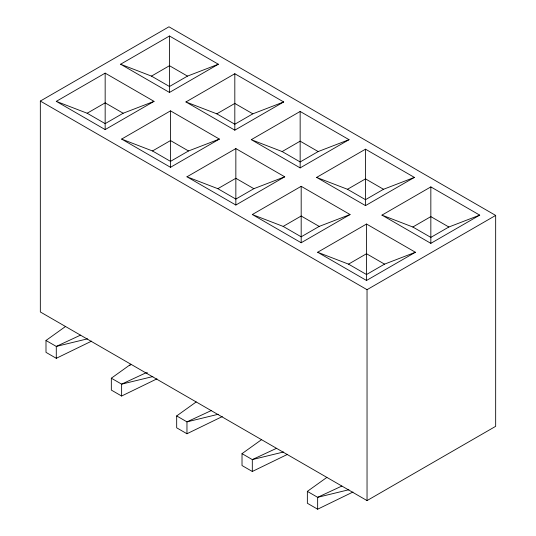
<?xml version="1.0" encoding="UTF-8"?>
<svg xmlns="http://www.w3.org/2000/svg" width="536" height="536" viewBox="0 0 536 536"><rect width="100%" height="100%" fill="white"/><g stroke="black" fill="none" stroke-linecap="round" stroke-linejoin="round"><path stroke-width="0.8" d="M129.853 365.552L130.851 364.225L111.334 378.202L111.334 390.087L121.625 396.024L156.968 378.845M91.629 341.117L56.287 358.303L45.996 352.36L45.996 340.481L65.513 326.498M222.306 416.566L186.964 433.751L176.679 427.808L176.679 415.929L196.196 401.946M287.651 454.293L252.309 471.472L242.017 465.536L242.017 453.65L261.535 439.674M352.99 492.015L317.647 509.2L307.356 503.257L307.356 491.378L326.88 477.395M40.334 101.063L168.961 26.8L495.666 215.425L495.666 426.328L367.039 500.584L40.334 311.965L40.334 101.063L367.039 289.681L495.666 215.425M56.287 101.358L105.163 73.137L154.04 101.358L105.163 129.578L56.287 101.358L87.154 113.237L105.163 123.635L123.166 113.237L154.04 101.358M120.593 64.226L169.477 36.006L218.353 64.226L169.477 92.447L120.593 64.226L151.467 76.112L169.477 86.504L187.479 76.112L218.353 64.226M87.154 113.237L105.163 102.845L123.166 113.237M151.467 76.112L169.477 65.714L187.479 76.112M121.625 139.085L170.502 110.865L219.378 139.085L170.502 167.299L121.625 139.085L152.492 150.964L170.502 161.363L188.511 150.964L219.378 139.085M185.938 101.954L234.815 73.734L283.691 101.954L234.815 130.168L185.938 101.954L216.805 113.833L234.815 124.231L252.825 113.833L283.691 101.954M152.492 150.964L170.502 140.566L188.511 150.964M216.805 113.833L234.815 103.435L252.825 113.833M186.964 176.806L235.847 148.586L284.723 176.806L235.847 205.027L186.964 176.806L217.837 188.685L235.847 199.084L253.85 188.685L284.723 176.806M251.277 139.675L300.153 111.454L349.037 139.675L300.153 167.895L251.277 139.675L282.15 151.561L300.153 161.952L318.163 151.561L349.037 139.675M217.837 188.685L235.847 178.294L253.85 188.685M282.15 151.561L300.153 141.162L318.163 151.561M252.309 214.534L301.185 186.314L350.062 214.534L301.185 242.748L252.309 214.534L283.175 226.413L301.185 236.811L319.195 226.413L350.062 214.534M316.622 177.403L365.498 149.182L414.375 177.403L365.498 205.616L316.622 177.403L347.489 189.282L365.498 199.68L383.508 189.282L414.375 177.403M283.175 226.413L301.185 216.015L319.195 226.413M347.489 189.282L365.498 178.883L383.508 189.282M317.647 252.255L366.524 224.035L415.407 252.255L366.524 280.475L317.647 252.255L348.521 264.134L366.524 274.533L384.533 264.134L415.407 252.255M381.96 215.124L430.837 186.903L479.713 215.124L430.837 243.344L381.96 215.124L412.834 227.009L430.837 237.401L448.846 227.009L479.713 215.124M348.521 264.134L366.524 253.742L384.533 264.134M412.834 227.009L430.837 216.611L448.846 227.009M80.501 335.154L56.287 346.423L45.996 340.481M211.184 410.603L186.964 421.872L176.679 415.929M276.522 448.324L252.309 459.593L242.017 453.65M341.861 486.052L317.647 497.321L307.356 491.378M87.536 338.826L56.287 346.423L56.287 358.303M152.874 376.547L121.625 384.145L111.334 378.202M218.219 414.274L186.964 421.872L186.964 433.751M283.557 451.995L252.309 459.593L252.309 471.472M348.896 489.723L317.647 497.321L317.647 509.2M147.487 372.835L145.839 372.875L121.625 384.145L121.625 396.024M430.837 186.903L430.837 243.344M367.039 289.681L367.039 500.584M366.524 224.035L366.524 280.475M365.498 149.182L365.498 205.616M301.185 186.314L301.185 242.748M300.153 111.454L300.153 167.895M235.847 148.586L235.847 205.027M234.815 73.734L234.815 130.168M170.502 110.865L170.502 167.299M169.477 36.006L169.477 92.447M105.163 73.137L105.163 129.578"/></g></svg>
